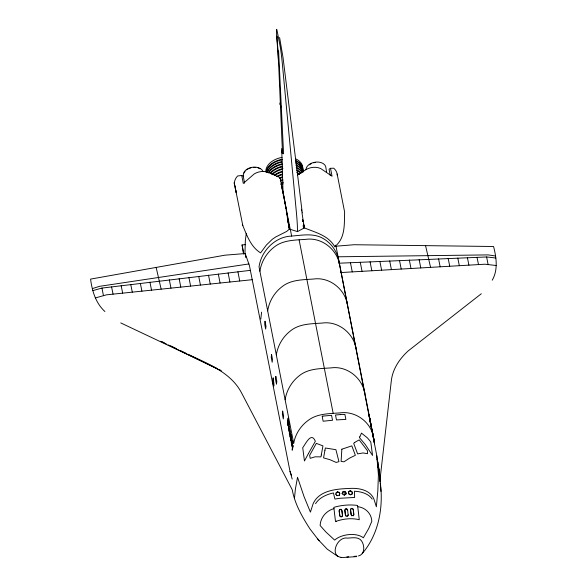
<?xml version="1.0" encoding="UTF-8"?>
<svg xmlns="http://www.w3.org/2000/svg" width="587" height="587" viewBox="0 0 587 587"><rect width="100%" height="100%" fill="white"/><g stroke="black" fill="none" stroke-linecap="round" stroke-linejoin="round"><path stroke-width="0.88" d="M290.514 434.622C289.963 441.123 290.132 429.104 290.499 435.172M294.461 498.422L295.378 489.154L297.521 477.275L304.022 496.536L310.428 512.128L313.054 503.895C318.829 490.505 336.065 488.927 348.693 488.494C357.806 487.738 369.927 489.47 373.89 498.972L376.362 506.794L377.845 490.563L378.417 474.722L376.766 455.908L377.962 463.165M244.962 253.731L245.344 240.501L246.283 233.428M285.906 208.422L282.993 191.377L281.709 148.548M335.104 245.645L334.832 246.885C328.427 235.306 315.468 232.562 304.315 227.851L303.516 224.278M260.811 319.057L261.582 312.13M379.972 480.027L391.368 380.339C392.828 368.665 399.769 358.569 408.317 350.813L481.303 293.749M336.19 492.926L337.591 491.855L339.066 492.251L339.822 493.52L339.352 495.201M342.162 493.329L342.911 494.599L344.393 495.032L345.721 494.371L346.132 493.007L345.383 491.745L343.909 491.312L344.334 495.347M350.168 491.158L351.642 491.627L352.398 492.97L351.987 494.276L350.652 494.878L349.177 494.408L348.421 493.139L348.832 491.774L350.219 490.835L351.723 491.356L352.449 492.654L352.039 493.961L350.703 494.562L349.228 494.093L348.48 492.823L348.891 491.458L350.219 490.835M259.887 271.231C261.296 261.861 266.417 253.136 273.887 247.318C282.795 239.922 294.879 240.156 305.754 239.357C321.573 237.038 336.982 249.277 339.631 264.781M267.679 310.897C269.088 301.527 274.202 292.803 281.679 286.984C290.587 279.588 302.694 279.823 313.575 279.03C329.388 276.719 344.774 288.958 347.416 304.448M276.323 354.93C277.732 345.56 282.853 336.835 290.323 331.017C299.245 323.613 311.359 323.855 322.256 323.055C338.053 320.759 353.425 332.998 356.067 348.48M285.128 399.762C286.537 390.392 291.658 381.675 299.128 375.849C308.058 368.438 320.186 368.687 331.09 367.888C346.88 365.606 362.23 377.845 364.865 393.312M335.793 494.313L336.256 492.559L337.591 491.855M339.418 494.988L339.763 493.836L339.015 492.574L337.54 492.177M342.104 493.652L342.573 491.972L343.909 491.312M345.67 494.687L346.081 493.329L345.325 492.06L343.85 491.627L342.514 492.288M280.344 102.351L279.772 103.965L281.312 106.929M492.236 280.204C498.224 269.8 496.389 257.561 493.586 246.503L354.196 244.728L335.676 246.224M347.614 516.303L348.15 515.056L347.614 509.89L346.785 508.76L345.42 508.87L344.885 510.11L345.479 514.96C345.816 516.582 348.223 516.479 348.208 514.74M353.359 515.834L353.792 514.843L353.257 509.905C353.029 508.232 350.505 508.195 350.527 509.978L351.121 514.836L351.848 515.848M315.535 503.683C319.409 497.541 326.585 494.445 333.431 492.919L334.913 499.053L340.122 498.26L354.621 497.46L354.497 491.216C360.99 491.613 368.335 493.425 372.209 499.097M358.466 555.955C365.07 554.451 364.784 545.572 361.511 540.847C358.503 536.496 352.002 537.912 347.57 538.14C337.011 535.975 329.124 556.366 341.465 557.386M362.216 553.57C378.344 534.904 383.311 508.591 380.523 484.591M336.711 244.918C345.413 236.466 344.246 223.133 344.628 212.068L337.151 174.009M337.283 175.344A13.839 11.226 -11.1 0 0 333.724 168.205L330.496 168.3L329.043 169.217L330.254 175.381M297.345 175.029L305.761 169.768A13.743 11.146 -11.1 0 1 320.722 168.557L332.051 176.225L330.496 168.3M287.835 220.969L289.428 229.055L297.492 231.616L303.648 228.255L304.315 227.851L301.975 212.787M339.411 494.885L338.075 495.582L336.6 495.208L335.852 493.997M496.323 265.529L485.038 264.209L340.665 272.566M333.981 508.628C326.335 510.727 320.458 517.411 320.142 525.534L325.829 531.917L334.649 540.099C341.289 534.089 356.243 532.248 363.382 537.78L368.761 528.439L371.806 521.351C371.556 513.53 365.29 507.454 357.732 506.706M92.438 288.577L99.577 286.324L248.954 263.937M92.834 290.616L101.786 288.1L250.385 270.35M282.494 153.28L278.099 51.223L278.612 51.106L283.58 153.772L282.076 153.097L281.533 150.323M282.985 168.667L281.459 168.924A17.485 11.762 -8.9 0 0 271.913 174.207M244.603 183.203L243.223 176.159L241.741 175.476L237.603 175.983A13.839 11.226 -11.1 0 0 234.382 183.665L234.176 182.623L242.82 225.613M280.601 184.12L283.081 183.907M291.629 236.069C275.127 236.656 261.252 250.84 259.036 266.865L293.705 443.427C295.224 434.343 300.537 426.059 307.911 420.6C317.002 413.461 329.058 413.718 339.961 412.896C355.208 410.673 370.786 421.759 373.442 436.977L338.772 260.415C337.033 251.559 331.538 243.466 323.745 238.85C314.074 232.768 302.261 235.24 291.629 236.069L290.323 229.363M341.363 516.861L341.92 516.802L342.456 515.533L341.861 510.683C341.517 509.002 339.015 509.281 339.132 511.05L339.8 515.973L340.475 516.876M252.249 279.698L106.496 294.828L95.263 297.969M243.532 253.958L242.057 244.926L245.682 244.632M346.873 556.953L348.678 556.806M354.086 556.366L356.793 556.146M356.536 556.63L341.018 557.621M338.853 263.218L486.814 256.959L495.846 258.016M337.525 256.798L488.149 254.897L495.45 255.983M336.549 495.523L337.356 495.722M120.739 322.916L217.528 368.687M162.452 341.92L164.103 342.713M170.685 345.897L176.452 348.678M180.569 350.666L186.328 353.447M187.979 354.247C207.534 363.624 230.478 372.143 241.33 392.476L292.26 489.815C294.835 504.086 302.202 516.846 309.943 528.894L318.271 539.717L327.216 549.139L338.024 556.535M160.713 341.26L166.459 344.07M168.095 344.877L221.446 370.962M219.134 369.539L220.749 370.382M319.255 540.752L317.391 538.58M104.904 311.528C95.74 303.163 92.122 291.035 90.574 279.104L224.924 255.184L245.205 253.547L249.46 265.706L290.007 471.368L292.187 479.08M347.555 510.213L346.726 509.083L345.361 509.193L344.826 510.433L345.42 515.276L346.154 516.274M235.079 186.952L235.438 188.2L235.277 187.48M235.71 190.137L236.062 191.384L235.901 190.665M242.306 224.366C246.701 234.741 250.429 246.65 260.584 252.887L266.373 245.036L272.309 239.269L275.685 236.979L286.742 231.395L289.428 229.055L285.568 205.171L280.168 177.67L269.198 172.725A13.743 11.146 -11.1 0 0 254.23 173.935L243.297 183.401L241.741 175.476M235.145 186.512L234.308 183.958M290.007 471.368L291.453 475.11M235.622 189.564L235.262 188.324L235.739 189.586M236.216 192.257L235.893 191.509L236.245 192.756M425.56 245.637L430.572 267.364M277.233 37.817L276.734 36.123L278.099 51.223M156.142 267.43L161.146 289.156M369.663 418.245L369.825 419.103M302.51 219.809L302.914 221.6M370.925 425.252L370.69 423.917M373.508 438.225L372.452 432.421L372.657 433.881L372.459 432.817M486.63 256.967L488.098 264.561M477.018 257.333L478.5 264.59M467.406 257.7L468.918 265.148M457.794 258.075L459.327 265.698M448.182 258.441L449.745 266.256M438.57 258.808L440.155 266.806M370.103 420.307L370.558 422.765M149.942 282.156L151.527 290.154M140.344 283.338L141.915 291.152M130.754 284.526L132.295 292.15M121.164 285.708L122.676 293.148M111.567 286.889L113.056 294.146M101.977 288.078L103.451 295.672M370.911 424.959L370.72 423.748L370.764 424.298M302.635 219.927L303.009 221.688M303.567 224.329L304.315 227.851L303.611 224.256M370.536 423.044L370.419 422.449L370.536 423.168M303.105 225.606L303.648 228.255M370.133 421.349L370.309 422.405L370.148 421.569M373.736 438.687L373.589 437.968L374.08 441.072M373.457 438.137L373.024 435.781M419.14 259.579L420.784 267.929M409.33 260.019L410.995 268.494M399.512 260.459L401.2 269.066M389.702 260.907L391.412 269.631M379.884 261.347L381.623 270.196M370.074 261.787L371.835 270.761M360.257 262.228L362.047 271.333M350.446 262.675L352.259 271.898M335.815 245.153L376.854 455.974M373.765 439.707L373.919 440.485L372.862 434.072M279.588 37.487L282.993 57.328L302.276 212.832M302.723 219.765L303.083 221.563M299.121 239.9L333.196 413.439M288.951 423.997L288.914 422.2L288.422 428.745L288.738 423.792L288.892 424.562M237.911 271.774L239.723 280.997M228.116 272.918L229.906 282.017M218.32 274.063L220.081 283.037M208.524 275.208L210.256 284.057M198.722 276.352L200.438 285.077M188.926 277.497L190.614 286.096M179.13 278.642L180.796 287.116M169.327 279.786L170.971 288.136M242.057 244.926L243.781 253.731M374.183 441.637L374.403 442.796L373.354 436.64L374.073 441.16M372.708 434.336L372.921 435.172M374.418 443.024L374.257 442.18M369.531 417.364L369.766 418.707L369.678 418.127M290.235 229.341L281.276 184.047L282.905 193.05M371.652 428.363L371.542 427.806L371.644 428.532M372.958 434.989L372.598 433.045L372.987 435.15M371.835 429.677L372.026 430.711L371.828 429.383M372.65 434.028L372.466 432.993M371.909 430.198L372.195 431.716L371.872 429.479M283.235 194.855L283.558 196.652M284.372 201.15L284.702 202.955M287.307 217.351L287.637 219.156M287.96 220.954L289.428 229.055L286.823 213.807M371.74 428.833L371.329 426.602L371.644 428.686M301.366 209.258L301.667 211.019M286.214 210.219L286.515 212.01M370.676 423.227L371.116 425.868M370.522 422.427L371.542 428.378L371.116 425.472M369.839 419.83L368.996 414.796L369.612 418.355L369.289 416.154M378.087 464.302L379.444 472.366L380.141 481.604L377.184 458.99L377.661 461.235M377.727 462.108L379.18 470.525L379.143 473.335M369.883 419.463L369.971 420.013M373.816 438.922L374.587 443.757M369.817 418.847L370.47 422.933M245.77 257.143L245.205 253.547L245.733 257.135M370.353 421.906L370.272 421.363L370.58 423.066L370.111 420.49M370.955 424.658L371.182 426.191M369.561 417.724L369.883 419.962M379.481 474.912L380.508 485.412L380.325 483.094M326.526 171.8L325.961 168.065A10.052 6.765 -8.9 0 0 316.026 162.063A10.052 6.765 -8.9 0 0 305.981 169.68M380.625 487.063L380.963 491.429M380.435 484.818L380.545 486.183M278.531 62.64L276.616 34.31A5.892 0.477 85.4 0 1 276.91 29.79L280.058 45.815A28.565 2.319 85.4 0 1 282.274 63.088L296.435 212.89A24.801 2.018 85.4 0 1 297.36 225.496L297.499 231.623M309.305 164.844A9.539 6.413 -8.9 0 1 311.279 163.663M313.568 162.826A9.539 6.413 -8.9 0 1 315.197 162.504M243.62 176.489A10.052 6.765 -8.9 0 1 250.752 167.574A10.052 6.765 -8.9 0 1 262.947 171.397M244.148 173.011A9.539 6.413 -8.9 0 1 245.109 171.375M246.621 169.914A9.539 6.413 -8.9 0 1 247.897 169.085M248.595 168.733A9.539 6.413 -8.9 0 1 250.884 167.897M253.335 167.478A9.539 6.413 -8.9 0 1 255.785 167.5M258.067 167.963A9.539 6.413 -8.9 0 1 260.019 168.829M279.639 178.551A14.858 9.994 -8.9 0 1 282.472 177.465M267.246 172.424A18.535 12.466 -8.9 0 1 281.907 162.129M295.907 163.201A18.535 12.466 -8.9 0 1 303.391 171.932M268.45 172.439A18.358 12.349 -8.9 0 1 282.186 163.846M296.053 164.91A18.358 12.349 -8.9 0 1 302.899 171.199M272.111 174.772A17.339 11.667 -8.9 0 1 281.628 169.562M296.905 170.546A17.339 11.667 -8.9 0 1 300.955 173.473M270.159 173.099A17.992 12.107 -8.9 0 1 282.574 166.187M296.171 167.229A17.992 12.107 -8.9 0 1 302.136 171.947M268.597 172.974A18.278 12.298 -8.9 0 1 282.281 164.411M296.09 165.468A18.278 12.298 -8.9 0 1 302.907 171.734M280.278 180.488A14.037 9.443 -8.9 0 1 282.773 179.512M296.919 169.944A17.485 11.762 -8.9 0 1 301.006 172.894M270.336 173.649A17.881 12.026 -8.9 0 1 282.677 166.781M296.927 168.146A17.881 12.026 -8.9 0 1 302.114 172.497M277.468 176.731A15.82 10.647 -8.9 0 1 282.648 174.632M281.173 183.085A12.833 8.629 -8.9 0 1 283.455 182.197M280.491 181.119A13.75 9.253 -8.9 0 1 282.941 180.172M266.329 171.954A18.645 12.54 -8.9 0 1 282.362 159.789M295.643 161.014A18.645 12.54 -8.9 0 1 303.163 169.797M266.116 172.27A18.645 12.547 -8.9 0 1 282.281 159.268M295.562 160.493A18.645 12.547 -8.9 0 1 302.518 166.877M267.129 171.903A18.571 12.496 -8.9 0 1 281.819 161.586M295.855 162.658A18.571 12.496 -8.9 0 1 300.955 166.136M301.52 166.811A18.571 12.496 -8.9 0 1 302.775 169.019M274.687 175.586A16.649 11.204 -8.9 0 1 282.12 172.064M298.079 173.693A16.649 11.204 -8.9 0 1 299.495 174.691M265.83 171.221A18.601 12.51 -8.9 0 1 281.995 157.426M296.009 158.996A18.601 12.51 -8.9 0 1 302.782 168.234M274.474 174.992A16.832 11.329 -8.9 0 1 281.995 171.433M296.831 172.387A16.832 11.329 -8.9 0 1 299.561 174.082M276.594 176.518A16.04 10.793 -8.9 0 1 282.516 173.987M279.441 177.92A15.108 10.162 -8.9 0 1 282.318 176.812M281.4 183.724A12.518 8.416 -8.9 0 1 282.861 183.122M290.697 434.585L290.55 436.992A2.539 0.367 -89.4 0 1 290.345 437.704C289.112 436.42 290.558 429.471 290.697 434.585M288.408 421.657L288.012 424.871L288.166 419.918L288.408 421.657M289.875 431.056L290.029 432.289C289.45 421.855 289.053 439.824 289.736 432.905C289.208 434.321 289.604 428.679 289.875 431.056M288.606 421.635C288.533 430.022 286.544 424.328 288.114 418.127L288.606 421.635M288.841 427.006L289.031 431.342L289.09 425.78L288.841 427.006M291.937 440.903L291.798 443.148L291.416 441.211L291.526 444.19L291.189 441.857L291.614 438.827L291.937 440.903M291.768 440.8L291.724 441.703L291.666 439.986L291.768 440.8M378.189 466.357L378.916 471.779L378.189 466.357M290.881 434.718L290.785 440.771L291.482 437.763L291.321 436.963L290.866 439.083L290.881 434.718M292.546 443.207L292.194 450.214L293.14 446.215L292.986 445.416L292.517 447.698L292.546 443.207M341.847 449.202L341.106 461.463L344.019 461.8L349.536 458.139L355.37 455.299L351.818 445.871L341.847 449.202M265.023 321.287L264.7 324.185L265.654 329.058L265.977 326.152L265.023 321.287M271.546 354.497L271.223 357.395L272.177 362.26L272.5 359.361L271.546 354.497M273.146 377.955C272.03 383.649 275.435 392.798 273.146 377.955M275.853 376.428L275.53 379.327L276.484 384.199L276.807 381.293L275.853 376.428M282.67 411.142L282.347 414.048L283.301 418.913L283.624 416.007L282.67 411.142M292.187 441.343L291.871 446.296L292.546 443.354L292.187 441.343M321.309 454.859L320.964 456.862L315.036 456.825L310.207 458.33L309.635 455.343L316.32 443.354L322.945 445.9L321.309 454.859M324.934 450.266L323.562 457.875L330.004 459.716L336.146 462.439L338.956 461.639L335.903 449.679L325.359 448.006L324.934 450.266M353.418 515.518L352.002 515.672L351.18 514.52L350.578 509.663C350.556 507.88 353.088 507.916 353.315 509.589L353.851 514.52L353.418 515.518M359.816 436.816L359.53 437.711L365.268 444.52L372.554 455.475L370.815 442.209L369.949 440.881L367.447 437.917L361.482 433.118L359.816 436.816M339.726 509.406L339.191 510.727L339.858 515.657C340.233 517.286 342.559 516.795 342.507 515.217L341.913 510.36L341.091 509.252L339.726 509.406M308.476 453.465L304.448 460.986L302.716 447.712C305.732 443.765 311.308 431.357 315.344 441.285L308.476 453.465M354.739 442.422L353.697 443.412L357.622 453.898L363.037 452.944L367.521 453.692L367.425 450.669L359.185 439.89L354.739 442.422M336.52 521.183L335.515 521.66L333.827 507.366C341.443 505.106 349.705 504.402 357.586 505.451L359.273 519.737C351.862 517.859 343.718 518.754 336.52 521.183M322.865 416.11L322.168 416.271L323.136 421.224L332.528 420.263L331.56 415.31L322.865 416.11M340.299 414.605L335.507 414.987L336.476 419.94L345.882 419.382L344.907 414.437L340.299 414.605M371.975 429.845L372.349 431.922L371.975 429.845"/></g></svg>
